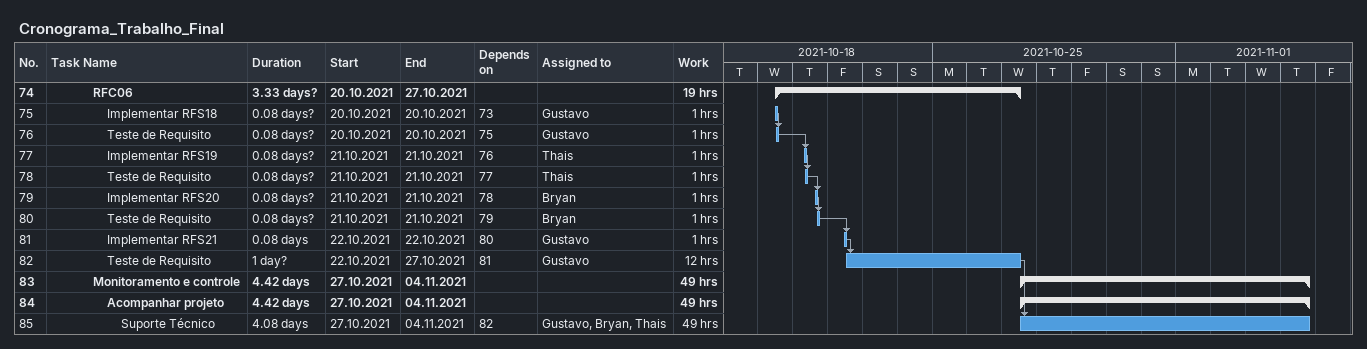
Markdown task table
Cronograma_Trabalho_Final

| ID | Level | Task | Duration | Start | Finish | Predecessors | Resources | Work (h) |
|---|---|---|---|---|---|---|---|---|
| 74 | 4 | **RFC06** | 3.33d? | 2021-10-20 | 2021-10-27 |  |  | 19 |
| 75 | 5 | Implementar RFS18 | 0.08d? | 2021-10-20 | 2021-10-20 | 73 | Gustavo | 1 |
| 76 | 5 | Teste de Requisito | 0.08d? | 2021-10-20 | 2021-10-20 | 75 | Gustavo | 1 |
| 77 | 5 | Implementar RFS19 | 0.08d? | 2021-10-21 | 2021-10-21 | 76 | Thais | 1 |
| 78 | 5 | Teste de Requisito | 0.08d? | 2021-10-21 | 2021-10-21 | 77 | Thais | 1 |
| 79 | 5 | Implementar RFS20 | 0.08d? | 2021-10-21 | 2021-10-21 | 78 | Bryan | 1 |
| 80 | 5 | Teste de Requisito | 0.08d? | 2021-10-21 | 2021-10-21 | 79 | Bryan | 1 |
| 81 | 5 | Implementar RFS21 | 0.08d | 2021-10-22 | 2021-10-22 | 80 | Gustavo | 1 |
| 82 | 5 | Teste de Requisito | 1d? | 2021-10-22 | 2021-10-27 | 81 | Gustavo | 12 |
| 83 | 4 | **Monitoramento e controle** | 4.42d | 2021-10-27 | 2021-11-04 |  |  | 49 |
| 84 | 5 | **Acompanhar projeto** | 4.42d | 2021-10-27 | 2021-11-04 |  |  | 49 |
| 85 | 6 | Suporte Técnico | 4.08d | 2021-10-27 | 2021-11-04 | 82 | Gustavo, Bryan, Thais | 49 |
